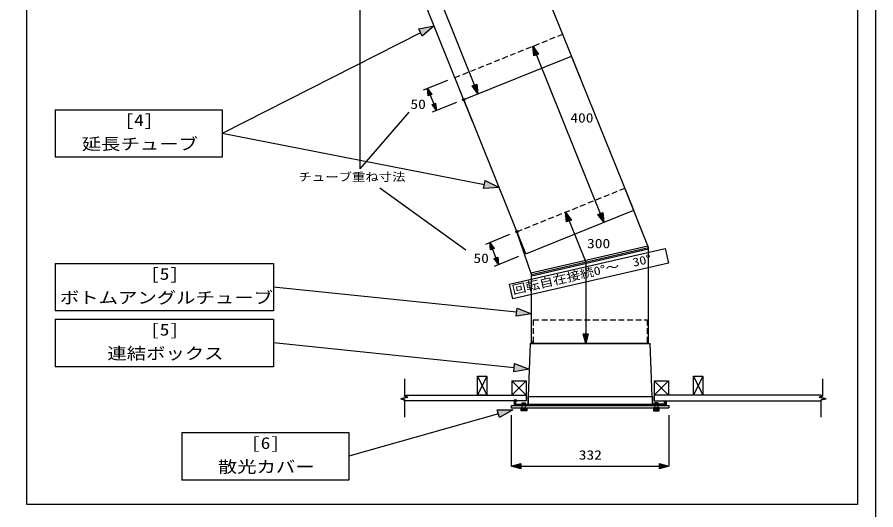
# Model space of a CAD drawing. Units: millimetres at full size, sheet at 1:10; details may follow other scales. Extents: x -2000 to 2000, y -1400 to 1400.
# Drawn here: x 192 to 2000, y -456 to 583 of the extents above; entities that cross this region are included whole.
import ezdxf
from ezdxf.enums import TextEntityAlignment as Align

# ---------------------------------------------------------------- set-up
doc = ezdxf.new("R2010")
doc.units = ezdxf.units.MM
doc.header["$LTSCALE"] = 10
doc.header["$PDMODE"] = 32
doc.header["$PDSIZE"] = 5
doc.linetypes.add('DASHED1', pattern=[1.8, 1.2, -0.6])
for name, color, linetype in [('8-0', 7, 'Continuous'), ('F-6', 7, 'Continuous'), ('F-7', 7, 'Continuous'), ('F-8', 7, 'Continuous'), ('F-C', 7, 'Continuous')]:
    doc.layers.add(name, color=color, linetype=linetype)
doc.styles.add('ＭＳ ゴシック', font='')
doc.styles.get('ＭＳ ゴシック').set_extended_font_data('MS Gothic')

msp = doc.modelspace()

# ---------------------------------------------------------------- linework, layer by layer
at = {"layer": '8-0'}
msp.add_lwpolyline([(-2000, -1400), (2000, -1400), (2000, 1400), (-2000, 1400)], close=True, dxfattribs=at)
at = {"layer": 'F-6'}
for p, q in [((1160.81, -173.89), (1180.81, -173.89)), ((1180.81, -173.89), (1160.81, -213.89)), ((1160.81, -173.89), (1180.81, -213.89)), ((1180.81, -173.89), (1160.81, -213.89)), ((1160.81, -173.89), (1180.81, -213.89)), ((1180.81, -173.89), (1180.81, -213.89)), ((1615.81, -173.89), (1635.81, -213.89)), ((1635.81, -173.89), (1615.81, -213.89)), ((1615.81, -173.89), (1635.81, -213.89)), ((1635.81, -173.89), (1615.81, -213.89)), ((1233.31, -183.89), (1233.31, -213.89)), ((1233.31, -183.89), (1263.31, -183.89)), ((1233.31, -183.89), (1263.31, -213.89)), ((1263.31, -183.89), (1233.31, -213.89)), ((1263.31, -183.89), (1263.31, -213.89)), ((1533.31, -183.89), (1533.31, -213.89)), ((1533.31, -183.89), (1563.31, -183.89)), ((1533.31, -183.89), (1563.31, -213.89)), ((1563.31, -183.89), (1533.31, -213.89)), ((1563.31, -183.89), (1563.31, -213.89)), ((1885.08, -213.89), (1533.31, -213.89)), ((1533.31, -213.89), (1533.31, -225.89)), ((1007.1, -223.89), (1007.1, -260.13)), ((1263.31, -225.89), (1007.1, -225.89)), ((1533.31, -225.89), (1885.08, -225.89)), ((1589.86, -231.83), (1589.84, -231.83)), ((1885.08, -260.13), (1885.08, -223.89))]:
    msp.add_line(p, q, dxfattribs=at)
for points in [[(1007.1, -179.64), (1007.1, -215.89), (1014.6, -217.89), (999.6, -221.89), (1007.1, -223.89)], [(1180.81, -213.89), (1160.81, -213.89), (1160.81, -173.89)], [(1887.94, -179.64), (1887.94, -215.89), (1880.44, -217.89), (1895.44, -221.89), (1885.08, -223.89)], [(1007.1, -225.89), (1007.1, -223.89), (999.6, -221.89), (1014.6, -217.89), (1007.1, -215.89), (1008, -213.89)], [(1008, -213.89), (1263.31, -213.89), (1263.31, -225.89)], [(1885.08, -223.89), (1895.44, -221.89), (1880.44, -217.89), (1887.94, -215.89), (1883.83, -213.89)]]:
    msp.add_lwpolyline(points, dxfattribs=at)
for points in [[(1160.81, -173.89), (1180.81, -173.89), (1180.81, -213.89), (1160.81, -213.89)], [(1615.81, -173.89), (1635.81, -173.89), (1635.81, -213.89), (1615.81, -213.89)], [(1615.81, -173.89), (1635.81, -173.89), (1635.81, -213.89), (1615.81, -213.89)]]:
    msp.add_lwpolyline(points, close=True, dxfattribs=at)
at = {"layer": 'F-7'}
for p, q in [((1378.02, 453.9), (1228.69, 824.98)), ((1020.17, 773.4), (1162.03, 420.88)), ((1132.07, 408.82), (1359.35, 500.28)), ((1285.11, 502.74), (1419.51, 168.77)), ((1490.02, 175.59), (1359.35, 500.28)), ((1097.88, 448.96), (1046.85, 428.42)), ((1055.89, 432.06), (1074.55, 385.67)), ((1116.54, 402.57), (1065.52, 382.04)), ((1262.73, 84.12), (1132.07, 408.82)), ((1521.52, 97.3), (1471.35, 221.97)), ((1262.73, 84.12), (1490.02, 175.59)), ((1354.11, 153.23), (1388.99, 66.56)), ((1244.42, 130.65), (1244.06, 130.51)), ((1275.12, 40.15), (1244.06, 130.51)), ((1228.82, 124.37), (1177.79, 103.84)), ((1192.43, 93.55), (1199.89, 75.01)), ((1273.66, 44.09), (1520.15, 100.71)), ((1275.12, 40.15), (1521.52, 97.3)), ((1521.5, 93.81), (1275.41, 36.74)), ((1247.48, 77.99), (1196.46, 57.45)), ((1563.66, 64.09), (1235.57, -11.27)), ((1388.99, 66.56), (1388.99, -84.89)), ((1275.12, -104.89), (1275.12, 40.15)), ((1235.57, -11.27), (1228.41, 19.92)), ((1271.81, -104.89), (1267.81, -216.89)), ((1271.81, -104.89), (1524.81, -104.89)), ((1275.81, -101.89), (1278.31, -101.89)), ((1520.81, -104.89), (1275.81, -104.89)), ((1518.31, -101.89), (1520.81, -101.89)), ((1528.81, -216.89), (1524.81, -104.89)), ((1266.81, -216.89), (1529.81, -216.89)), ((1266.81, -216.89), (1266.81, -232.89)), ((1267.81, -216.89), (1267.81, -233.89)), ((1529.81, -216.89), (1529.81, -232.89)), ((1240.81, -225.89), (1241.81, -225.89)), ((1240.81, -231.89), (1240.81, -225.89)), ((1241.81, -231.89), (1241.81, -225.89)), ((1242.81, -232.89), (1266.81, -232.89)), ((1242.81, -233.89), (1267.81, -233.89)), ((1243.81, -232.89), (1243.81, -233.89)), ((1528.81, -233.89), (1267.81, -233.89)), ((1553.81, -232.89), (1529.81, -232.89)), ((1552.81, -232.89), (1552.81, -233.89)), ((1554.81, -225.89), (1555.81, -225.89)), ((1554.81, -231.89), (1554.81, -225.89)), ((1555.81, -225.89), (1555.81, -231.89))]:
    msp.add_line(p, q, dxfattribs=at)
at = {"layer": 'F-7', "linetype": 'DASHED1'}
for p, q in [((1113.4, 455.2), (1340.69, 546.67)), ((1244.06, 130.51), (1471.35, 221.97)), ((1278.31, -54.89), (1278.31, -104.89))]:
    msp.add_line(p, q, dxfattribs=at)
at = {"layer": 'F-7'}
for points in [[(1150.73, 362.43), (1001.4, 733.51), (1228.69, 824.98)], [(1228.41, 19.92), (1556.49, 95.28), (1563.66, 64.09)], [(1275.12, -104.89), (1521.5, -104.89), (1521.5, 97.29)], [(1528.81, -216.89), (1528.81, -233.89), (1553.81, -233.89)]]:
    msp.add_lwpolyline(points, dxfattribs=at)
for points in [[(1277.64, 521.3), (1289.81, 504.55), (1279.81, 500.71)], [(1162.03, 420.88), (1149.86, 437.63), (1159.87, 441.47)], [(1055.89, 432.06), (1065.02, 419.49), (1057.51, 416.61)], [(1074.55, 385.67), (1065.42, 398.24), (1072.93, 401.13)], [(1346.64, 171.79), (1358.81, 155.04), (1348.81, 151.2)], [(1426.97, 150.22), (1414.8, 166.97), (1424.81, 170.81)], [(1186.83, 107.47), (1195.96, 94.91), (1188.45, 92.02)], [(1205.49, 61.09), (1196.36, 73.66), (1203.87, 76.54)], [(1388.99, -104.89), (1383.63, -84.89), (1394.35, -84.89)]]:
    msp.add_lwpolyline(points, close=True, dxfattribs=at)
at = {"layer": 'F-7', "linetype": 'DASHED1'}
msp.add_lwpolyline([(1278.31, -54.89), (1518.31, -54.89), (1518.31, -104.89)], dxfattribs=at)
at = {"layer": 'F-7'}
for centre, radius, start, end in [((1242.81, -231.89), 2, 180, 270), ((1242.81, -231.89), 1, 180, 270), ((1553.81, -231.89), 1, 270, 0), ((1553.81, -231.89), 2, 270, 0)]:
    msp.add_arc(centre, radius, start, end, dxfattribs=at)
for p in [(1132.07, 408.82), (1244.06, 130.51)]:
    msp.add_point(p, dxfattribs=at)
at = {"layer": 'F-7', "color": 8}
for points in [[(1277.64, 521.3), (1289.81, 504.55), (1279.81, 500.71)], [(1162.03, 420.88), (1149.86, 437.63), (1159.87, 441.47)], [(1055.89, 432.06), (1065.02, 419.49), (1057.51, 416.61)], [(1074.55, 385.67), (1065.42, 398.24), (1072.93, 401.13)], [(1346.64, 171.79), (1358.81, 155.04), (1348.81, 151.2)], [(1426.97, 150.22), (1414.8, 166.97), (1424.81, 170.81)], [(1186.83, 107.47), (1195.96, 94.91), (1188.45, 92.02)], [(1205.49, 61.09), (1196.36, 73.66), (1203.87, 76.54)], [(1388.99, -104.89), (1383.63, -84.89), (1394.35, -84.89)]]:
    msp.add_solid(points, dxfattribs=at)
at = {"layer": 'F-8'}
for p, q in [((211.64, -444.51), (211.64, 1374.47)), ((1961.64, 1374.47), (1961.64, -444.51)), ((913.05, 699.63), (913.05, 263)), ((1041.33, 549.58), (623.64, 337.39)), ((271.64, 387.39), (623.64, 387.39)), ((271.64, 387.39), (271.64, 287.39)), ((623.64, 387.39), (623.64, 287.39)), ((1016.46, 382.34), (913.05, 263)), ((1175.57, 229.38), (623.64, 337.39)), ((623.64, 287.39), (271.64, 287.39)), ((1136.61, 91.83), (955.45, 222.27)), ((271.64, 63.57), (271.64, -36.43)), ((1243.54, -39.1), (731.52, 13.57)), ((271.64, -53.96), (731.52, -53.96)), ((271.64, -53.96), (271.64, -153.96)), ((731.52, -53.96), (731.52, -153.96)), ((1238.28, -156.08), (731.52, -103.96)), ((731.52, -153.96), (271.64, -153.96)), ((1205.04, -253.44), (890.12, -342.78)), ((1232.31, -255.98), (1232.31, -363.49)), ((1564.31, -255.98), (1564.31, -363.49)), ((538.12, -292.78), (890.12, -292.78)), ((538.12, -292.78), (538.12, -392.78)), ((890.12, -292.78), (890.12, -392.78)), ((1252.31, -363.49), (1544.31, -363.49)), ((890.12, -392.78), (538.12, -392.78)), ((1961.64, -444.51), (211.64, -444.51))]:
    msp.add_line(p, q, dxfattribs=at)
for points in [[(1069.64, 563.96), (1044.83, 542.39), (1037.37, 557.69)], [(1206.73, 223.28), (1173.91, 221.56), (1177.44, 238.2)], [(1275.12, -42.34), (1242.65, -47.49), (1244.43, -30.56)], [(1269.87, -159.33), (1237.4, -164.47), (1239.18, -147.55)], [(1235.59, -244.78), (1207.12, -261.21), (1202.72, -244.78)], [(1232.31, -363.49), (1252.31, -358.14), (1252.31, -368.85)], [(1544.31, -358.14), (1564.31, -363.49), (1544.31, -368.85)]]:
    msp.add_lwpolyline(points, close=True, dxfattribs=at)
msp.add_lwpolyline([(271.64, 63.57), (731.52, 63.57), (731.52, -36.43), (271.64, -36.43)], dxfattribs=at)
at = {"layer": 'F-8', "color": 8}
for points in [[(1069.64, 563.96), (1044.83, 542.39), (1037.37, 557.69)], [(1206.73, 223.28), (1173.91, 221.56), (1177.44, 238.2)], [(1275.12, -42.34), (1242.65, -47.49), (1244.43, -30.56)], [(1269.87, -159.33), (1237.4, -164.47), (1239.18, -147.55)], [(1235.59, -244.78), (1207.12, -261.21), (1202.72, -244.78)], [(1232.31, -363.49), (1252.31, -358.14), (1252.31, -368.85)], [(1564.31, -363.49), (1544.31, -368.85), (1544.31, -358.14)]]:
    msp.add_solid(points, dxfattribs=at)
at = {"layer": 'F-C'}
for p, q in [((1238.31, -225.89), (1238.31, -234.09)), ((1238.31, -225.89), (1239.16, -225.89)), ((1239.16, -234.04), (1239.16, -225.89)), ((1240.16, -235.04), (1271.31, -235.04)), ((1255.31, -229.89), (1262.31, -229.89)), ((1255.31, -240.89), (1255.31, -229.89)), ((1262.31, -240.89), (1262.31, -229.89)), ((1271.31, -235.04), (1271.31, -235.89)), ((1525.31, -235.04), (1525.31, -235.89)), ((1556.46, -235.04), (1525.31, -235.04)), ((1541.31, -229.89), (1534.31, -229.89)), ((1534.31, -240.89), (1534.31, -229.89)), ((1541.31, -240.89), (1541.31, -229.89)), ((1557.46, -234.04), (1557.46, -225.89)), ((1557.46, -225.89), (1558.31, -225.89)), ((1558.31, -225.89), (1558.31, -234.09)), ((1232.31, -235.89), (1564.31, -235.89)), ((1240.11, -235.89), (1271.31, -235.89)), ((1252.81, -246.89), (1252.81, -240.89)), ((1252.81, -240.89), (1264.81, -240.89)), ((1264.81, -246.89), (1252.81, -246.89)), ((1253.81, -246.89), (1253.81, -240.89)), ((1254.81, -246.89), (1254.81, -240.89)), ((1255.81, -246.89), (1255.81, -240.89)), ((1256.81, -246.89), (1256.81, -240.89)), ((1257.81, -246.89), (1257.81, -240.89)), ((1258.81, -246.89), (1258.81, -240.89)), ((1259.81, -240.89), (1259.81, -246.89)), ((1260.81, -240.89), (1260.81, -246.89)), ((1261.81, -240.89), (1261.81, -246.89)), ((1262.81, -240.89), (1262.81, -246.89)), ((1263.81, -240.89), (1263.81, -246.89)), ((1264.81, -240.89), (1264.81, -246.89)), ((1556.51, -235.89), (1525.31, -235.89)), ((1531.81, -240.89), (1531.81, -246.89)), ((1543.81, -240.89), (1531.81, -240.89)), ((1531.81, -246.89), (1543.81, -246.89)), ((1532.81, -240.89), (1532.81, -246.89)), ((1533.81, -240.89), (1533.81, -246.89)), ((1534.81, -240.89), (1534.81, -246.89)), ((1535.81, -240.89), (1535.81, -246.89)), ((1536.81, -240.89), (1536.81, -246.89)), ((1537.81, -246.89), (1537.81, -240.89)), ((1538.81, -246.89), (1538.81, -240.89)), ((1539.81, -246.89), (1539.81, -240.89)), ((1540.81, -246.89), (1540.81, -240.89)), ((1541.81, -246.89), (1541.81, -240.89)), ((1542.81, -246.89), (1542.81, -240.89)), ((1543.81, -246.89), (1543.81, -240.89)), ((1564.31, -235.89), (1564.31, -240.89))]:
    msp.add_line(p, q, dxfattribs=at)
msp.add_lwpolyline([(1232.31, -235.89), (1232.31, -240.89), (1564.31, -240.89)], dxfattribs=at)
for centre, radius, start, end in [((1240.11, -234.09), 1.8, 180, 270), ((1240.16, -234.04), 1, 180, 270), ((1556.46, -234.04), 1, 270, 0), ((1556.51, -234.09), 1.8, 270, 0)]:
    msp.add_arc(centre, radius, start, end, dxfattribs=at)
msp.add_point((1240.81, -225.89), dxfattribs=at)

# ---------------------------------------------------------------- texts
at = {"layer": 'F-7', "style": 'ＭＳ ゴシック', "width": 1.2}
for s, p in [('50', (1019.87, 383.24)), ('400', (1356.61, 354.42)), ('300', (1391.88, 89.71)), ('50', (1152.62, 58.63))]:
    msp.add_text(s, height=19.9, dxfattribs=at).set_placement(p, align=Align.BOTTOM_LEFT)
msp.add_text('回転自在接続0°～\u300030°', height=17.91, rotation=12.936, dxfattribs=at).set_placement((1237.68, -6.9), align=Align.BOTTOM_LEFT)
at = {"layer": 'F-8', "style": 'ＭＳ ゴシック', "width": 1.2}
for s, height, p in [('[4]', 24.93, (417.64, 345.39)), ('延長チューブ', 24.93, (327.64, 295.39)), ('チューブ重ね寸法', 17.23, (783.86, 231.98)), ('[5]', 24.93, (471.58, 21.57)), ('ボトムアングルチューブ', 24.93, (281.58, -28.43)), ('[5]', 24.93, (471.58, -95.96)), ('連結ボックス', 24.93, (381.58, -145.96)), ('[6]', 24.93, (684.12, -334.78)), ('332', 19.9, (1374.36, -355.88)), ('散光カバー', 24.93, (614.12, -384.78))]:
    msp.add_text(s, height=height, dxfattribs=at).set_placement(p, align=Align.BOTTOM_LEFT)

doc.saveas('drawing.dxf')
